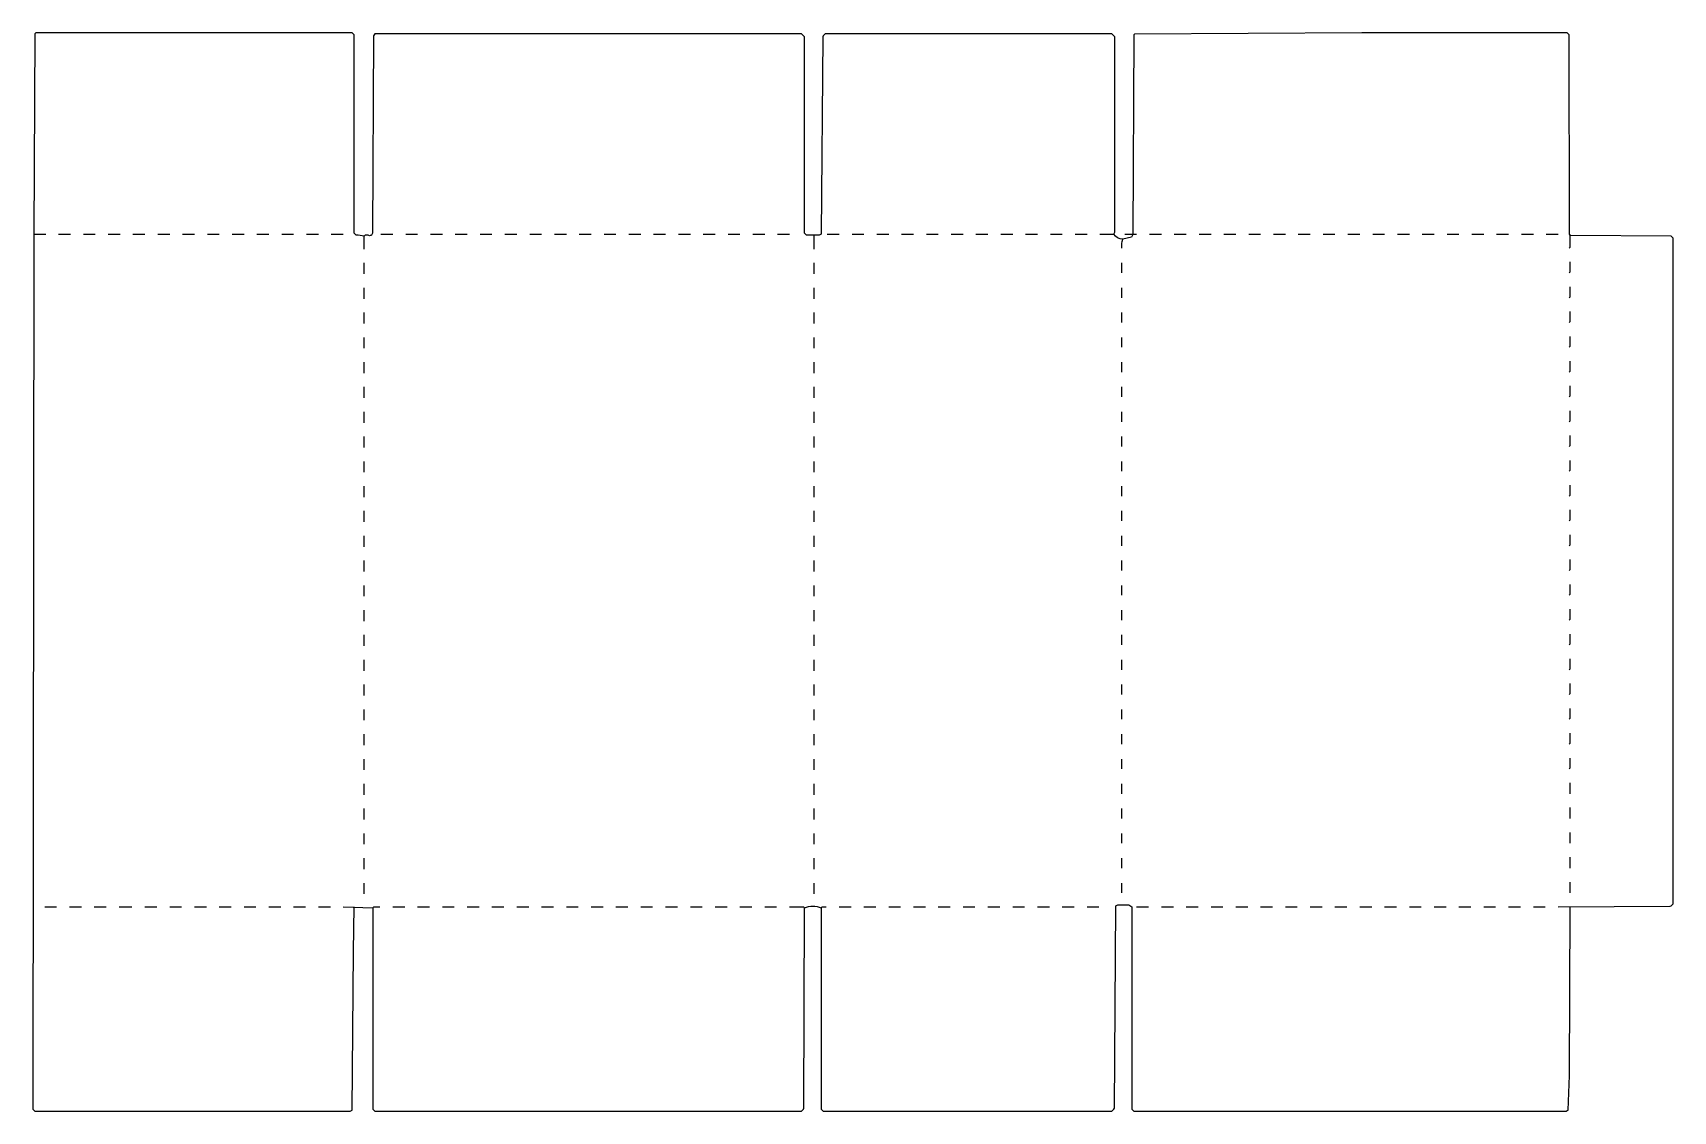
# Model space of a CAD drawing. Extents: x 85 to 1739, y 57 to 1144.
import ezdxf

# ---------------------------------------------------------------- set-up
doc = ezdxf.new("R2010")
doc.units = 0
doc.layers.get('0').update_dxf_attribs({"linetype": 'CONTINUOUS'})

msp = doc.modelspace()

# ---------------------------------------------------------------- linework, layer by layer
at = {"color": 250, "linetype": 'CONTINUOUS'}
for points in [[(1634, 927), (1635, 928), (1635, 940), (1634.497513, 941.002463), (1634, 1142), (1632, 1144), (1425, 1144), (1196.002174, 1142.502193), (1195, 1142), (1194, 941, -0.10689), (1192.764706, 937.941176), (1184, 936, -0.268668), (1175, 941), (1176, 943), (1176, 1140), (1173, 1143), (884, 1143, 0.087403), (881.497488, 1139.997513), (880.000101, 941.010049), (879.1, 940.7), (878, 940), (865, 940), (863, 942), (863, 1140), (860, 1143), (430, 1143), (428.497488, 1140.997513), (427.502512, 942.002487, -0.55904), (423, 940), (420, 940), (419, 939, 0.063434), (411, 940), (409, 942), (409, 1142), (407, 1144), (88, 1144), (87, 1143), (86, 941), (85, 59), (87, 57), (405, 57), (407.000158, 58.012577), (408.511101, 218.010628), (409, 263)], [(1183, 927, -0.083987), (1184, 936)], [(1623, 263), (1735.995653, 263.495576, 0.113424), (1739, 266), (1739, 937), (1737, 939), (1635.9, 939.8), (1635, 940)], [(880, 262), (880, 59), (882, 57), (1173, 57, 0.087407), (1175.502451, 60.002427), (1176.999904, 263.990197), (1179, 265), (1190, 265), (1193, 263), (1193, 59), (1195, 57), (1631, 57), (1632.1, 57.7), (1633.003255, 58.056957), (1634.485736, 92.986507), (1635, 263)], [(428, 262), (428, 59), (430, 57), (860, 57, 0.087405), (862.502475, 60.002451), (863, 262)], [(848, 263), (862, 263), (863, 262, -0.188799), (880, 262), (881, 263), (885, 263)]]:
    msp.add_lwpolyline(points, format="xyb", dxfattribs=at)
for points in [[(86, 941), (98, 941)], [(111, 941), (123, 941)], [(136, 941), (148, 941)], [(161, 941), (173, 941)], [(186, 941), (198, 941)], [(211, 941), (223, 941)], [(236, 941), (248, 941)], [(261, 941), (273, 941)], [(286, 941), (298, 941)], [(311, 941), (323, 941)], [(336, 941), (348, 941)], [(361, 941), (373, 941)], [(386, 941), (398, 941)], [(419, 926), (419, 939)], [(436, 941), (448, 941)], [(461, 941), (473, 941)], [(486, 941), (498, 941)], [(511, 941), (523, 941)], [(536, 941), (548, 941)], [(561, 941), (573, 941)], [(586, 941), (598, 941)], [(611, 941), (623, 941)], [(636, 941), (648, 941)], [(661, 941), (673, 941)], [(686, 941), (698, 941)], [(711, 941), (723, 941)], [(736, 941), (748, 941)], [(761, 941), (773, 941)], [(786, 941), (798, 941)], [(811, 941), (823, 941)], [(836, 941), (848, 941)], [(873, 926), (873, 940)], [(886, 941), (898, 941)], [(911, 941), (923, 941)], [(936, 941), (948, 941)], [(961, 941), (973, 941)], [(986, 941), (998, 941)], [(1011, 941), (1023, 941)], [(1036, 941), (1048, 941)], [(1061, 941), (1073, 941)], [(1086, 941), (1098, 941)], [(1111, 941), (1123, 941)], [(1136, 941), (1148, 941)], [(1161, 941), (1175, 941)], [(1186, 941), (1194, 941), (1198, 941)], [(1211, 941), (1223, 941)], [(1236, 941), (1248, 941)], [(1261, 941), (1273, 941)], [(1286, 941), (1298, 941)], [(1311, 941), (1323, 941)], [(1336, 941), (1348, 941)], [(1361, 941), (1373, 941)], [(1386, 941), (1398, 941)], [(1411, 941), (1423, 941)], [(1436, 941), (1448, 941)], [(1461, 941), (1473, 941)], [(1486, 941), (1498, 941)], [(1511, 941), (1523, 941)], [(1536, 941), (1548, 941)], [(1561, 941), (1573, 941)], [(1586, 941), (1598, 941)], [(1611, 941), (1623, 941)], [(419, 901), (419, 912)], [(873, 901), (873, 912)], [(1183, 902), (1183, 912)], [(419, 876), (419, 887)], [(873, 876), (873, 887)], [(1183, 877), (1183, 887)], [(419, 851), (419, 862)], [(873, 851), (873, 862)], [(1183, 852), (1183, 862)], [(419, 826), (419, 837)], [(873, 826), (873, 837)], [(1183, 827), (1183, 837)], [(419, 801), (419, 812)], [(873, 801), (873, 812)], [(1183, 802), (1183, 812)], [(419, 776), (419, 787)], [(873, 776), (873, 787)], [(1183, 777), (1183, 787)], [(419, 751), (419, 762)], [(873, 751), (873, 762)], [(1183, 752), (1183, 762)], [(419, 726), (419, 737)], [(873, 726), (873, 737)], [(1183, 727), (1183, 737)], [(419, 701), (419, 712)], [(873, 701), (873, 712)], [(1183, 702), (1183, 712)], [(419, 676), (419, 687)], [(873, 676), (873, 687)], [(1183, 677), (1183, 687)], [(419, 651), (419, 662)], [(873, 651), (873, 662)], [(1183, 652), (1183, 662)], [(419, 626), (419, 637)], [(873, 626), (873, 637)], [(1183, 627), (1183, 637)], [(419, 601), (419, 612)], [(873, 601), (873, 612)], [(1183, 602), (1183, 612)], [(419, 576), (419, 587)], [(873, 576), (873, 587)], [(1183, 577), (1183, 587)], [(419, 551), (419, 562)], [(873, 551), (873, 562)], [(1183, 552), (1183, 562)], [(419, 526), (419, 537)], [(873, 526), (873, 537)], [(1183, 527), (1183, 537)], [(419, 501), (419, 512)], [(873, 501), (873, 512)], [(1183, 502), (1183, 512)], [(419, 476), (419, 487)], [(873, 476), (873, 487)], [(1183, 477), (1183, 487)], [(419, 451), (419, 462)], [(873, 451), (873, 462)], [(1183, 452), (1183, 462)], [(419, 426), (419, 437)], [(873, 426), (873, 437)], [(1183, 427), (1183, 437)], [(419, 401), (419, 412)], [(873, 401), (873, 412)], [(1183, 402), (1183, 412)], [(419, 376), (419, 387)], [(873, 376), (873, 387)], [(1183, 377), (1183, 387)], [(419, 351), (419, 362)], [(873, 351), (873, 362)], [(1183, 352), (1183, 362)], [(419, 326), (419, 337)], [(873, 326), (873, 337)], [(1183, 327), (1183, 337)], [(419, 301), (419, 312)], [(873, 301), (873, 312)], [(1183, 302), (1183, 312)], [(419, 276), (419, 287)], [(873, 276), (873, 287)], [(1183, 277), (1183, 287)], [(97, 263), (109, 263)], [(122, 263), (134, 263)], [(147, 263), (159, 263)], [(172, 263), (185, 263)], [(198, 263), (210, 263)], [(223, 263), (235, 263)], [(248, 263), (260, 263)], [(273, 263), (285, 263)], [(298, 263), (310, 263)], [(323, 263), (335, 263)], [(348, 263), (360, 263)], [(373, 263), (385, 263)], [(398, 263), (428, 262), (429, 263), (435, 263)], [(448, 263), (460, 263)], [(473, 263), (485, 263)], [(498, 263), (510, 263)], [(523, 263), (535, 263)], [(548, 263), (560, 263)], [(573, 263), (585, 263)], [(598, 263), (610, 263)], [(623, 263), (635, 263)], [(648, 263), (660, 263)], [(673, 263), (685, 263)], [(698, 263), (710, 263)], [(723, 263), (735, 263)], [(748, 263), (760, 263)], [(773, 263), (785, 263)], [(798, 263), (810, 263)], [(823, 263), (835, 263)], [(898, 263), (910, 263)], [(923, 263), (935, 263)], [(948, 263), (960, 263)], [(973, 263), (985, 263)], [(998, 263), (1010, 263)], [(1023, 263), (1035, 263)], [(1048, 263), (1060, 263)], [(1073, 263), (1085, 263)], [(1098, 263), (1110, 263)], [(1123, 263), (1135, 263)], [(1148, 263), (1160, 263)], [(1198, 263), (1210, 263)], [(1223, 263), (1235, 263)], [(1248, 263), (1260, 263)], [(1273, 263), (1285, 263)], [(1298, 263), (1310, 263)], [(1323, 263), (1335, 263)], [(1348, 263), (1360, 263)], [(1373, 263), (1385, 263)], [(1398, 263), (1410, 263)], [(1423, 263), (1435, 263)], [(1448, 263), (1460, 263)], [(1473, 263), (1485, 263)], [(1498, 263), (1510, 263)], [(1523, 263), (1535, 263)], [(1548, 263), (1560, 263)], [(1573, 263), (1585, 263)], [(1598, 263), (1610, 263)]]:
    msp.add_lwpolyline(points, dxfattribs=at)
at = {"color": 252, "linetype": 'CONTINUOUS'}
for points in [[(1634, 902), (1635, 903), (1635, 913)], [(1634, 877), (1635, 878), (1635, 888)], [(1634, 852), (1635, 853), (1635, 863)], [(1634, 827), (1635, 828), (1635, 838)], [(1634, 802), (1635, 803), (1635, 813)], [(1634, 777), (1635, 778), (1635, 788)], [(1634, 752), (1635, 753), (1635, 763)], [(1634, 727), (1635, 728), (1635, 738)], [(1634, 702), (1635, 703), (1635, 713)], [(1634, 677), (1635, 678), (1635, 688)], [(1634, 652), (1635, 653), (1635, 663)], [(1634, 627), (1635, 628), (1635, 638)], [(1634, 602), (1635, 603), (1635, 613)], [(1634, 577), (1635, 578), (1635, 588)], [(1634, 552), (1635, 553), (1635, 563)], [(1634, 527), (1635, 528), (1635, 538)], [(1634, 502), (1635, 503), (1635, 513)], [(1634, 477), (1635, 478), (1635, 488)], [(1634, 452), (1635, 453), (1635, 463)], [(1634, 427), (1635, 428), (1635, 438)], [(1634, 402), (1635, 403), (1635, 413)]]:
    msp.add_lwpolyline(points, dxfattribs=at)
at = {"color": 251, "linetype": 'CONTINUOUS'}
for points in [[(1635, 377), (1635, 388)], [(1635, 352), (1635, 363)], [(1635, 327), (1635, 338)], [(1635, 302), (1635, 313)], [(1635, 277), (1635, 288)]]:
    msp.add_lwpolyline(points, dxfattribs=at)

doc.saveas('drawing.dxf')
